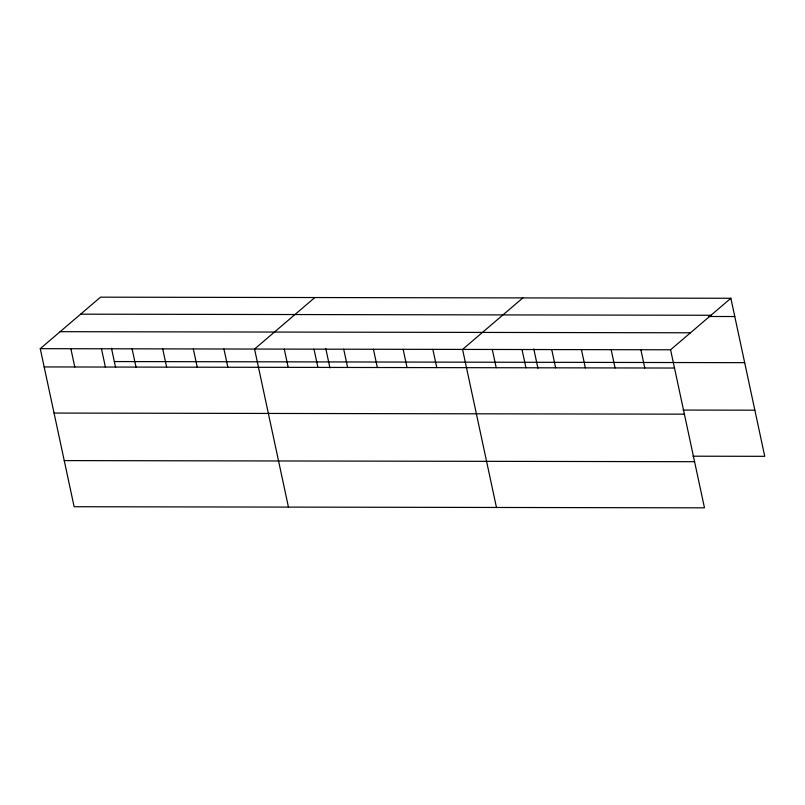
<?xml version="1.0" encoding="UTF-8"?>
<svg xmlns="http://www.w3.org/2000/svg" width="805" height="805" viewBox="0 0 805 805"><rect width="100%" height="100%" fill="white"/><g stroke="black" fill="none" stroke-linecap="round" stroke-linejoin="round"><path stroke-width="1.21" d="M730.87 298.273L670.585 349.783L704.476 507.834L74.13 506.727L40.25 348.676L100.524 297.166L730.87 298.273L764.75 456.324L692.934 456.194M314.846 297.548L254.561 349.058L288.452 507.1M522.858 297.91L462.573 349.42L496.464 507.462M80.641 314.171L710.976 315.268M708.782 316.486L734.784 316.526M60.144 331.68L690.479 332.787M40.25 348.676L670.585 349.783M114.33 361.556L744.675 362.663M44.164 366.929L674.499 368.036M683.043 410.067L754.859 410.188M54.056 413.066L684.391 414.173M64.239 460.591L694.584 461.698M640.871 349.732L644.785 367.986M611.156 349.682L615.07 367.935M581.441 349.632L585.356 367.885M551.727 349.571L555.641 367.825M533.796 348.937L537.931 368.237M522.012 349.521L525.927 367.774M492.298 349.471L496.202 367.724M432.859 349.37L436.773 367.623M403.144 349.31L407.058 367.573M373.429 349.259L377.344 367.513M343.715 349.209L347.629 367.462M325.784 348.575L329.919 367.875M314 349.159L317.915 367.412M284.286 349.108L288.19 367.362M223.951 348.998L227.865 367.251M193.331 348.947L197.245 367.201M162.721 348.897L166.625 367.15M132.101 348.837L136.015 367.09M111.472 348.203L115.608 367.493M101.48 348.786L105.395 367.04M70.87 348.736L74.784 366.989"/></g></svg>
